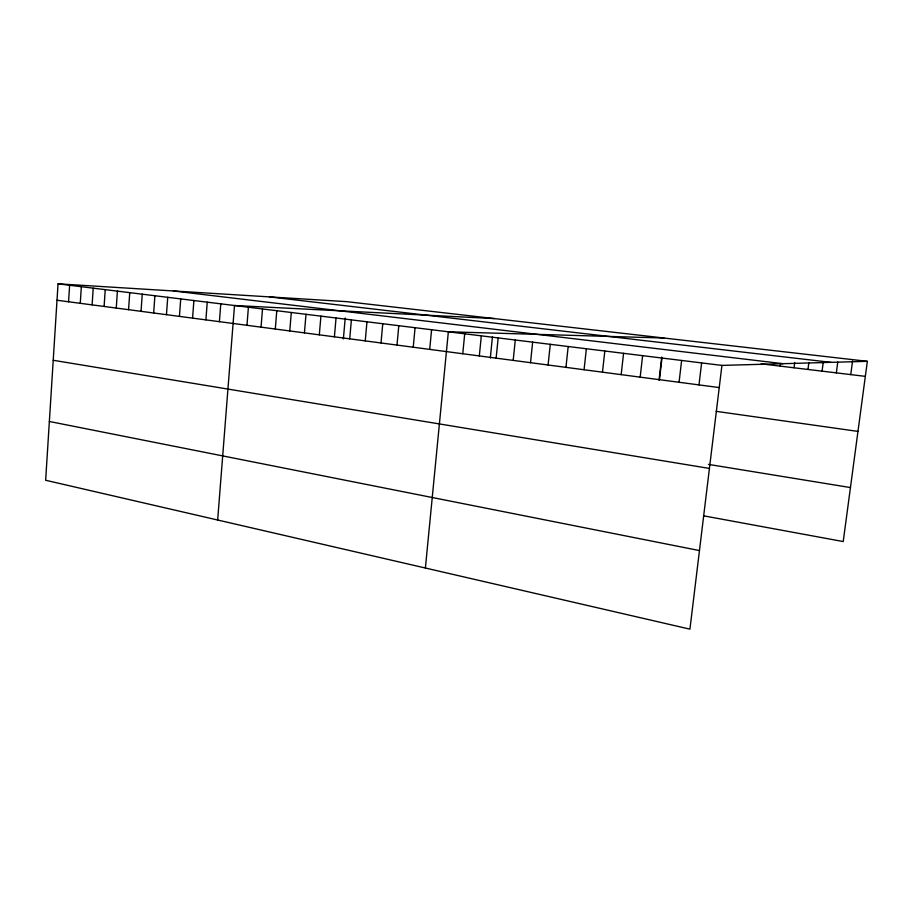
<?xml version="1.0" encoding="UTF-8"?>
<svg xmlns="http://www.w3.org/2000/svg" width="913" height="913" viewBox="0 0 913 913"><rect width="100%" height="100%" fill="white"/><g stroke="black" fill="none" stroke-linecap="round" stroke-linejoin="round"><path stroke-width="1.37" d="M867.35 361.331L346.655 301.655L58.044 283.84L45.65 480.261L689.931 629.16L721.921 365.405L867.35 361.331L843.224 541.557L703.524 515.811M68.566 301.769L69.628 285.255M80.264 303.31L81.348 286.693M92.11 304.874L93.217 288.154M104.105 306.46L105.235 289.638M116.259 308.058L117.412 291.133M128.562 309.678L129.749 292.651M141.036 311.322L142.245 294.18M153.669 312.988L154.902 295.732M166.463 314.677L167.73 297.307M179.439 316.389L180.728 298.905M192.575 318.123L193.898 300.525M205.904 319.881L207.251 302.169M219.405 321.661L220.786 303.835M217.659 520.011L234.504 305.513L494.298 318.58M246.967 325.29L248.404 307.225M261.038 327.151L262.51 308.959M275.292 329.034L276.799 310.717M289.763 330.94L291.304 312.497M304.428 332.868L306.003 314.3M319.31 334.831L320.92 316.138M334.398 336.829L336.041 317.998M343.379 338.894L345.217 317.998M349.713 338.837L351.391 319.881M365.246 340.891L366.969 321.798M381.006 342.968L382.764 323.738M396.995 345.08L398.798 325.701M413.235 347.214L415.073 327.699M429.703 349.394L431.587 329.73M425.39 568.023L448.351 331.796L663.945 338.015M462.754 353.753L464.717 333.804M479.314 355.933L481.334 335.847M490.315 357.999L492.449 336.851M496.124 358.147L498.178 337.913M513.186 360.395L515.286 340.013M530.51 362.678L532.656 342.147M548.085 365.006L550.288 344.315M565.946 367.357L568.183 346.518M584.069 369.742L586.363 348.755M602.477 372.173L604.828 351.014M621.171 374.638L623.579 353.32M640.173 377.137L642.626 355.659M659.038 380.287L661.731 357.04M659.46 379.682L661.971 358.044M679.067 382.273L681.634 360.452M698.993 384.898L701.618 362.918M780.216 366.124L780.558 363.477M794.025 367.779L794.698 362.461M807.971 369.457L808.838 362.769M822.077 371.157L823.309 361.742M836.342 372.881L837.769 362.05M850.756 374.615L852.559 361.012M269.472 296.896L830.944 362.347M173.265 290.95L783.114 363.694M761.157 363.831L865.341 376.361M58.044 283.84L721.921 365.405M57.017 300.251L719.239 387.569M716.191 411.341L857.969 431.404M708.442 464.386L850.448 487.565M53.228 360.281L709.424 468.437M49.359 421.475L699.472 550.573"/></g></svg>
